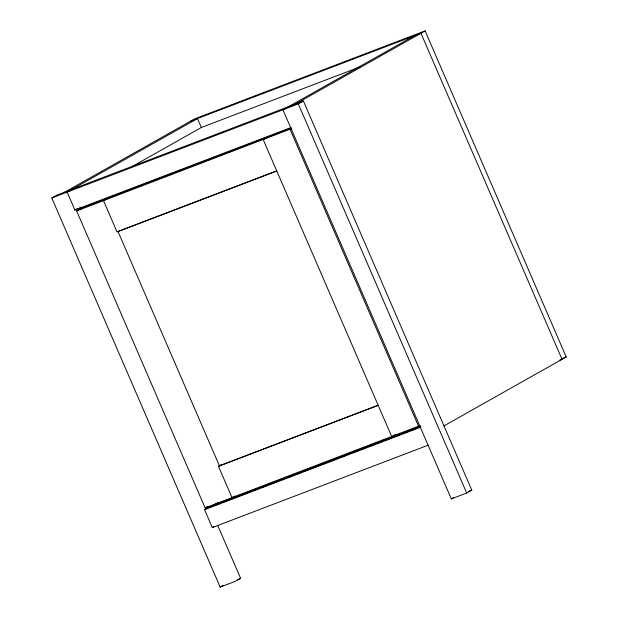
<?xml version="1.0" encoding="UTF-8"?>
<svg xmlns="http://www.w3.org/2000/svg" width="618" height="618" viewBox="0 0 618 618"><rect width="100%" height="100%" fill="white"/><g stroke="black" fill="none" stroke-linecap="round" stroke-linejoin="round"><path stroke-width="0.93" d="M217.667 525.3L240.634 578.363L235.535 581.237L220.17 587.1L51.788 197.984L56.887 195.11L303.399 101.028L471.781 490.144L466.683 493.017L451.325 498.88L282.936 109.765L288.034 106.883M64.952 192.028L194.732 118.826L425.114 30.9L566.212 356.949L443.963 425.902M71.866 189.394L197.474 118.548L201.306 127.401M72.244 189.247L67.146 192.121L74.886 210.012L290.684 127.656M130.166 167.64L201.344 127.486L360.394 66.783M74.886 210.012L77.806 208.366M420.078 425.593L205.137 507.896L76.624 210.916L81.723 208.042L291.626 127.926M108.598 197.783L103.5 200.657L117.049 231.966L276.779 171.001M288.421 106.744L414.037 35.89M295.334 104.102L425.114 30.9M51.788 197.984L298.301 103.901L303.399 101.028M268.328 136.817L263.229 139.691L391.75 436.671L395.389 434.616M76.624 210.916L291.565 128.614M234.925 495.991L232.013 497.637L218.463 466.327L222.109 464.272M205.137 507.896L208.05 506.25M428.096 445.207L212.306 527.563L204.566 509.68L209.664 506.799L420.958 426.157M210.313 506.922L217.845 502.673M212.306 527.563L213.766 526.745M220.17 587.1L223.09 585.455M451.325 498.88L453.512 497.644M190.56 121.182L420.943 33.256L562.04 359.305L559.336 360.333M276.81 170.823L117.976 231.441L219.39 465.802L378.231 405.184M218.463 466.327L378.201 405.362M562.612 358.324L566.212 356.949M214.863 505.339L219.359 503.624M222.951 502.249L229.239 499.846M231.039 499.166L237.327 496.764M239.127 496.076L245.416 493.674M247.215 492.994L249.911 491.959M255.304 489.904L258 488.877M262.488 487.162L266.088 485.787M271.48 483.732L275.968 482.017M279.56 480.642L284.056 478.927M287.648 477.56L292.144 475.845M295.736 474.47L300.232 472.755M303.824 471.387L310.112 468.985M311.912 468.297L318.2 465.895M320 465.207L326.289 462.812M328.088 462.125L334.377 459.722M341.569 456.98L344.265 455.953M354.145 452.175L356.841 451.148M362.233 449.093L364.929 448.065M369.425 446.35L373.017 444.975M378.409 442.921L381.105 441.885M386.497 439.831L390.985 438.116M394.585 436.748L399.074 435.033M402.673 433.658L407.162 431.943M410.754 430.568L415.25 428.853M204.566 509.68L420.356 427.316M237.219 579.669L240.634 578.363M468.367 491.441L471.781 490.144M298.301 103.901L466.683 493.017M290.112 129.432L418.625 426.412M79.9 206.937L81.051 209.587"/></g></svg>
